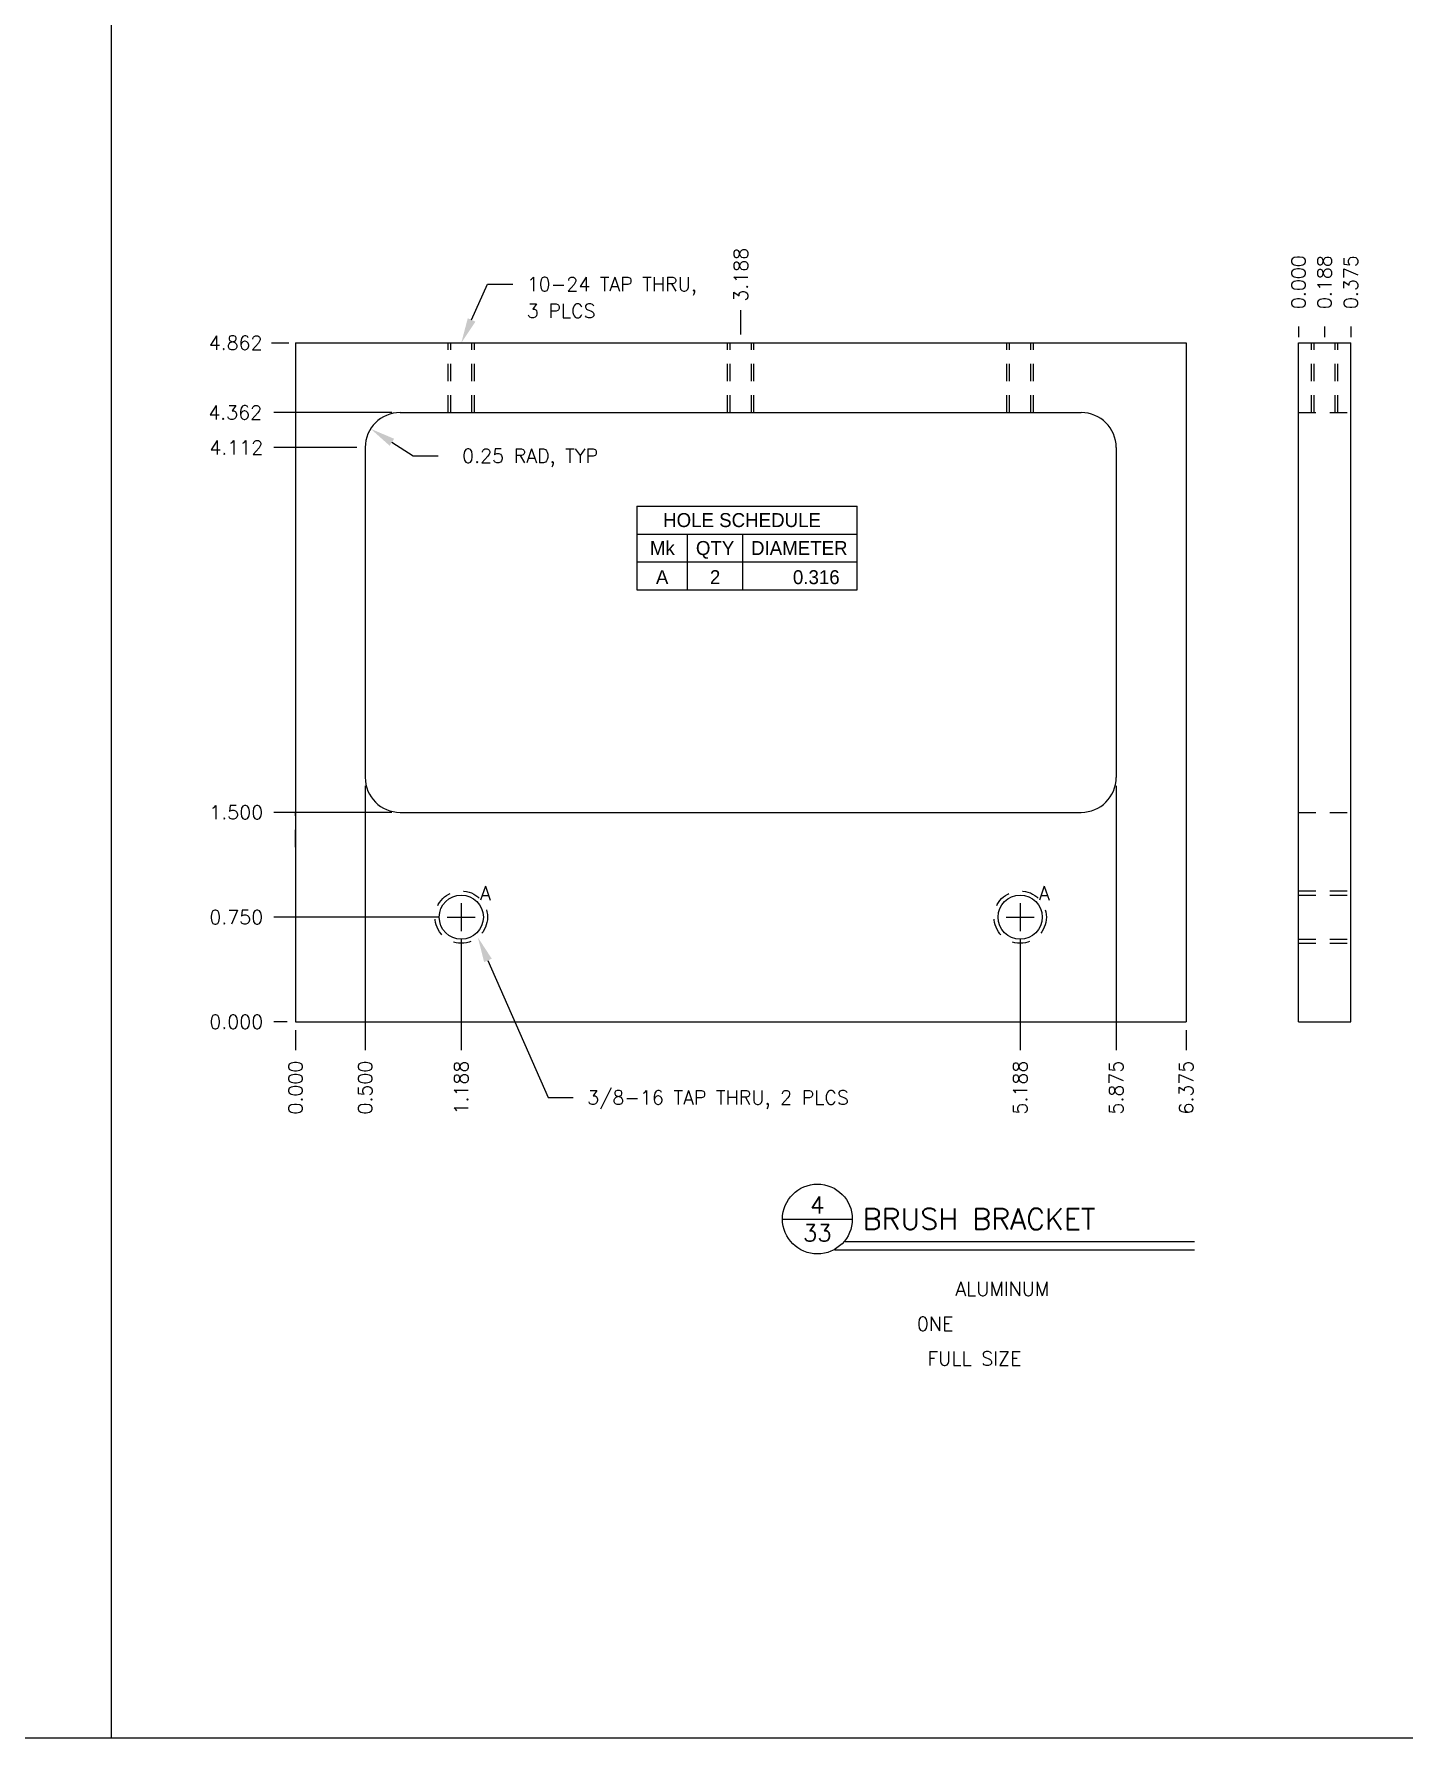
# Model space of a CAD drawing. Extents: x 0 to 33, y 0 to 24.7.
# Drawn here: x 11.69 to 21.49, y 0 to 12.2 of the extents above; entities that cross this region are included whole.
import ezdxf
from ezdxf.enums import TextEntityAlignment as Align

# ---------------------------------------------------------------- set-up
doc = ezdxf.new("R2010")
doc.units = 0
doc.header["$MEASUREMENT"] = 0
doc.linetypes.add('HIDDEN2', pattern=[0.1875, 0.125, -0.0625])
doc.layers.get('0').update_dxf_attribs({"linetype": 'CONTINUOUS'})
doc.layers.get('DEFPOINTS').update_dxf_attribs({"linetype": 'CONTINUOUS'})
for name, color, linetype in [('BORDER', 5, 'CONTINUOUS'), ('DATUM', 2, 'CONTINUOUS'), ('DIM', 1, 'CONTINUOUS'), ('HIDDEN2', 6, 'HIDDEN2'), ('OBJECT', 3, 'CONTINUOUS'), ('TEXT', 1, 'CONTINUOUS')]:
    doc.layers.add(name, color=color, linetype=linetype)
doc.styles.add('FADD', font='fadd')
doc.styles.add('ROMANS', font='romans')
doc.styles.add('SIMPLEX', font='SIMPLEX')
doc.dimstyles.get("Standard").update_dxf_attribs({"dimtxt": 0.1, "dimasz": 0.18, "dimexe": 0.18, "dimexo": 0.063, "dimgap": 0.1, "dimtad": 0, "dimtih": 1, "dimtoh": 1, "dimdec": 3, "dimzin": 0, "dimdsep": 46, "dimtxsty": 'SIMPLEX', "dimcen": 0.1, "dimclrd": 1, "dimclre": 1, "dimclrt": 1, "dimadec": 0, "dimazin": 0, "dimtfac": 0.8, "dimtdec": 3, "dimtofl": 0, "dimtmove": 2, "dimatfit": 3, "dimfxl": 1, "dimtolj": 1, "dimtzin": 0, "dimarcsym": 0})

# ---------------------------------------------------------------- blocks, each defined once
blk = doc.blocks.new('P-TITLE')
at = {"layer": 'OBJECT'}
for p, q in [((-1.562, -0.638), (-1.062, -0.638)), ((-1.113, -0.8), (1.387, -0.8)), ((1.387, -0.862), (-1.188, -0.862))]:
    blk.add_line(p, q, dxfattribs=at)
blk.add_circle((-1.312, -0.638), 0.25, dxfattribs=at)
at = {"layer": 'OBJECT', "style": 'ROMANS'}
for tag, p in [('NO.', (-1.312, -0.538)), ('PAGE', (-1.312, -0.738))]:
    blk.add_attdef(tag, text='', height=0.12, dxfattribs=at).set_placement(p, align=Align.MIDDLE)
for tag, p, height in [('DESCRIPTION', (-0.988, -0.712), 0.15), ('MATERIAL', (-0.325, -1.188), 0.1), ('#_REQUIRED', (-0.6, -1.438), 0.1), ('SCALE', (-0.525, -1.688), 0.1)]:
    blk.add_attdef(tag, p, '', height=height, dxfattribs=at)
at = {"layer": 'OBJECT', "style": 'ROMANS', "flags": 2}
for tag, p in [('MATERIAL:', (-1.163, -1.188)), ('REQD:', (-1.163, -1.438)), ('SCALE:', (-1.163, -1.688))]:
    blk.add_attdef(tag, p, '', height=0.1, dxfattribs=at)
blk = doc.blocks.new('*D20')
at = {"color": 1, "linetype": 'ByBlock', "transparency": 16777216}
for p, q in [((68.915, 43.861), (69.067, 43.764)), ((69.067, 43.764), (69.247, 43.764))]:
    blk.add_line(p, q, dxfattribs=at)
blk.add_solid([(68.899, 43.836), (68.931, 43.886), (68.763, 43.957)], dxfattribs=at)
at = {"layer": 'DEFPOINTS', "color": 0, "linetype": 'ByBlock', "transparency": 16777216}
for p in [(68.763, 43.957), (68.974, 43.823)]:
    blk.add_point(p, dxfattribs=at)
at = {"color": 1, "linetype": 'ByBlock', "transparency": 16777216, "style": 'SIMPLEX'}
blk.add_text('0.25 RAD, TYP', height=0.1, dxfattribs=at).set_placement((69.904, 43.764), align=Align.MIDDLE_CENTER)
blk = doc.blocks.new('HOLES')
at = {"layer": 'DATUM'}
for p, q in [((0, 0), (0, -2)), ((3.638889, -2), (3.638889, 0)), ((7.583333, -2), (7.583333, 0)), ((15.777778, -2), (15.777778, 0)), ((0, -2), (15.777778, -2))]:
    blk.add_line(p, q, dxfattribs=at)
at = {"layer": 'DATUM', "style": 'FADD'}
for tag, p in [('MK', (1.819444, -1.586582)), ('QTY', (5.611111, -1.586582))]:
    blk.add_attdef(tag, text='', height=1, dxfattribs=at).set_placement(p, align=Align.CENTER)
blk.add_attdef('SIZE', text='', height=1, dxfattribs=at).set_placement((14.525794, -1.586582), align=Align.RIGHT)
blk = doc.blocks.new('HOLEHDR')
at = {"layer": 'DATUM'}
for p, q in [((0, 0), (0, -4)), ((0, 0), (15.778173, 0)), ((15.778173, -4), (15.778173, 0)), ((0, -2), (15.778173, -2)), ((3.638889, -4), (3.638889, -2)), ((7.583333, -4), (7.583333, -2)), ((0, -4), (15.778173, -4))]:
    blk.add_line(p, q, dxfattribs=at)
at = {"layer": 'DATUM', "style": 'FADD'}
for s, p in [('HOLE SCHEDULE', (1.888889, -1.5)), ('Mk', (0.944445, -3.5)), ('QTY', (4.236111, -3.5)), ('DIAMETER', (8.180556, -3.5))]:
    blk.add_text(s, height=1, dxfattribs=at).set_placement(p)

msp = doc.modelspace()

# ---------------------------------------------------------------- linework, layer by layer
at = {"layer": 'BORDER'}
for p, q in [((12.2379, 12.4459), (12.2379, 0)), ((0, 0), (33, 0))]:
    msp.add_line(p, q, dxfattribs=at)
at = {"layer": 'DIM', "color": 1}
for p, q in [((14.8178, 10.1522), (14.9326, 10.4083)), ((14.9326, 10.4083), (15.1126, 10.4083)), ((14.9349, 5.5666), (15.3657, 4.5842)), ((15.3657, 4.5842), (15.5457, 4.5842))]:
    msp.add_line(p, q, dxfattribs=at)
at = {"layer": 'DIM'}
for p, q in [((16.7441, 10.0479), (16.7441, 10.2228)), ((20.7358, 10.1054), (20.7358, 10.0289)), ((20.9233, 10.1054), (20.9233, 10.0289)), ((21.1108, 10.1054), (21.1108, 10.0289)), ((13.3862, 9.9887), (13.5099, 9.9887)), ((14.2466, 9.4887), (13.4016, 9.4887)), ((13.9966, 9.2387), (13.4016, 9.2387)), ((14.0566, 6.8167), (14.0566, 4.9242)), ((19.4316, 6.8167), (19.4316, 4.9242)), ((14.2466, 6.6267), (13.4016, 6.6267)), ((14.5841, 5.8767), (13.4016, 5.8767)), ((14.6441, 5.8767), (14.8441, 5.8767)), ((14.7441, 5.9767), (14.7441, 5.7767)), ((18.6441, 5.8767), (18.8441, 5.8767)), ((18.7441, 5.9767), (18.7441, 5.7767)), ((14.7441, 5.7167), (14.7441, 4.9242)), ((18.7441, 5.7167), (18.7441, 4.9242)), ((13.4966, 5.1267), (13.4016, 5.1267)), ((13.5566, 5.0667), (13.5566, 4.9242)), ((19.9316, 5.0667), (19.9316, 4.9242))]:
    msp.add_line(p, q, dxfattribs=at)
at = {"layer": 'DIM', "color": 1}
for points in [[(14.8451, 10.1399), (14.7904, 10.1644), (14.7441, 9.9879)], [(14.9075, 5.5546), (14.9624, 5.5786), (14.8626, 5.7315)]]:
    msp.add_solid(points, dxfattribs=at)
at = {"layer": 'HIDDEN2'}
for p, q in [((14.6491, 9.4887), (14.6491, 9.9887)), ((14.6681, 9.4887), (14.6681, 9.9887)), ((14.8201, 9.4887), (14.8201, 9.9887)), ((14.8391, 9.4887), (14.8391, 9.9887)), ((16.6491, 9.4887), (16.6491, 9.9887)), ((16.6681, 9.4887), (16.6681, 9.9887)), ((16.8201, 9.4887), (16.8201, 9.9887)), ((16.8391, 9.4887), (16.8391, 9.9887)), ((18.6491, 9.4887), (18.6491, 9.9887)), ((18.6681, 9.4887), (18.6681, 9.9887)), ((18.8201, 9.4887), (18.8201, 9.9887)), ((18.8391, 9.4887), (18.8391, 9.9887)), ((20.8283, 9.4887), (20.8283, 9.9865)), ((20.8473, 9.4887), (20.8473, 9.9887)), ((20.9993, 9.4887), (20.9993, 9.9887)), ((21.0183, 9.4887), (21.0183, 9.9894)), ((20.7358, 9.4887), (21.1108, 9.4887)), ((13.5566, 6.3767), (13.5566, 6.6267)), ((20.7358, 6.6267), (21.1108, 6.6267)), ((20.7358, 6.0642), (21.1108, 6.0642)), ((20.7358, 6.0347), (21.1108, 6.0347)), ((20.7358, 5.7187), (21.1108, 5.7187)), ((20.7358, 5.6892), (21.1108, 5.6892))]:
    msp.add_line(p, q, dxfattribs=at)
for centre in [(14.7441, 5.8767), (18.7441, 5.8767)]:
    msp.add_circle(centre, 0.1875, dxfattribs=at)
at = {"layer": 'OBJECT'}
for p, q in [((13.5566, 9.9887), (19.9316, 9.9887)), ((13.5566, 9.9887), (13.5566, 5.1267)), ((19.9316, 9.9887), (19.9316, 5.1267)), ((20.7358, 9.9887), (21.1108, 9.9887)), ((20.7358, 5.1267), (20.7358, 9.9887)), ((21.1108, 5.1267), (21.1108, 9.9887)), ((14.3066, 9.4887), (19.1816, 9.4887)), ((14.0566, 9.2387), (14.0566, 6.8767)), ((19.4316, 9.2387), (19.4316, 6.8767)), ((14.3066, 6.6267), (19.1816, 6.6267)), ((13.5566, 5.1267), (19.9316, 5.1267)), ((20.7358, 5.1267), (21.1108, 5.1267))]:
    msp.add_line(p, q, dxfattribs=at)
for centre in [(14.7441, 5.8767), (18.7441, 5.8767)]:
    msp.add_circle(centre, 0.158, dxfattribs=at)
for centre, start, end in [((14.3066, 9.2387), 90, 180), ((19.1816, 9.2387), 0, 90), ((14.3066, 6.8767), 180, 270), ((19.1816, 6.8767), 270, 360)]:
    msp.add_arc(centre, 0.25, start, end, dxfattribs=at)

# ---------------------------------------------------------------- block references
at = {"layer": 'DIM', "xscale": 0.1, "yscale": 0.1, "zscale": 0.1}
msp.add_blockref('HOLEHDR', (15.9997, 8.8191), dxfattribs=at)
msp.add_blockref('HOLES', (15.9997, 8.4191), dxfattribs=at).add_auto_attribs({'MK': 'A', 'QTY': '2', 'SIZE': '0.316'})
at = {"layer": 'TEXT'}
ref = msp.add_blockref('P-TITLE', (18.6049, 4.353), dxfattribs=at)
ref.add_attrib('SCALE', 'FULL SIZE', (18.0799, 2.6655), dxfattribs={"layer": 'OBJECT', "height": 0.1, "style": 'ROMANS'})
ref.add_attrib('#_REQUIRED', '0NE', (18.0049, 2.915), dxfattribs={"layer": 'OBJECT', "height": 0.1, "style": 'ROMANS'})
ref.add_attrib('MATERIAL', 'ALUMINUM', (18.2799, 3.1655), dxfattribs={"layer": 'OBJECT', "height": 0.1, "style": 'ROMANS'})
ref.add_attrib('NO.', '4', dxfattribs={"layer": 'OBJECT', "height": 0.12, "style": 'ROMANS'}).set_placement((17.2924, 3.8155), align=Align.MIDDLE)
ref.add_attrib('DESCRIPTION', 'BRUSH BRACKET', (17.6174, 3.6405), dxfattribs={"layer": 'OBJECT', "height": 0.15, "style": 'ROMANS'})
ref.add_attrib('PAGE', '33', dxfattribs={"layer": 'OBJECT', "height": 0.12, "style": 'ROMANS'}).set_placement((17.2924, 3.6155), align=Align.MIDDLE)

# ---------------------------------------------------------------- texts
at = {"layer": 'DIM', "style": 'SIMPLEX'}
msp.add_text('3.188', height=0.1, rotation=90, dxfattribs=at).set_placement((16.7941, 10.2828))
for s, p in [('0.000', (20.7858, 10.6155)), ('0.188', (20.9733, 10.6155)), ('0.375', (21.1608, 10.6155)), ('0.000', (13.6066, 4.8488)), ('0.500', (14.1066, 4.8488)), ('1.188', (14.7941, 4.8488)), ('5.188', (18.7941, 4.8488)), ('5.875', (19.4816, 4.8488)), ('6.375', (19.9816, 4.8488))]:
    msp.add_text(s, height=0.1, rotation=90, dxfattribs=at).set_placement(p, align=Align.RIGHT)
at = {"layer": 'DIM', "color": 1, "style": 'SIMPLEX'}
for s, p in [('10-24 TAP THRU, ', (15.2126, 10.4083)), ('3 PLCS', (15.2126, 10.2174)), ('3/8-16 TAP THRU, 2 PLCS', (15.6457, 4.5842))]:
    msp.add_text(s, height=0.1, dxfattribs=at).set_placement(p, align=Align.MIDDLE_LEFT)
at = {"layer": 'DIM', "style": 'SIMPLEX'}
msp.add_text('4.862', height=0.1, dxfattribs=at).set_placement((12.9358, 9.9387))
for s, p in [('4.362', (13.3185, 9.4387)), ('4.112', (13.3262, 9.1887)), ('1.500', (13.3262, 6.5767)), ('0.750', (13.3262, 5.8267)), ('0.000', (13.3262, 5.0767))]:
    msp.add_text(s, height=0.1, dxfattribs=at).set_placement(p, align=Align.RIGHT)
for p in [(14.9163, 6.0489), (18.9163, 6.0489)]:
    msp.add_text('A', height=0.1, dxfattribs=at).set_placement(p, align=Align.MIDDLE)

# ---------------------------------------------------------------- dimensions: what is measured, and where the dimension line sits
at = {"layer": 'DIM'}
dim = msp.add_radius_dim(center=(14.3066, 9.2387), mpoint=(14.0955, 9.3726), text='0.25 RAD, TYP', dimstyle='STANDARD', dxfattribs=at)
dim.commit()
dim.dimension.update_dxf_attribs({"geometry": '*D20', "text_midpoint": (15.2366, 9.4297), "insert": (-54.6674, -34.5847)})

doc.saveas('drawing.dxf')
